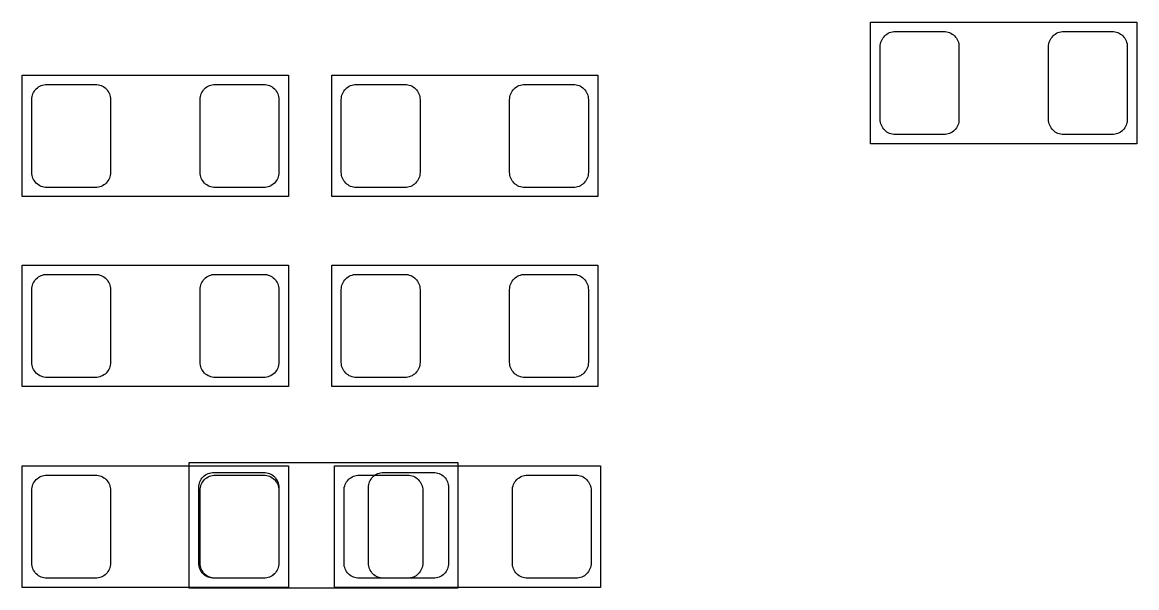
# Model space of a CAD drawing. Extents: x 0 to 143, y 0 to 190.
# Drawn here: x 84.92 to 105.45, y 150.65 to 161.07 of the extents above; entities that cross this region are included whole.
import ezdxf

# ---------------------------------------------------------------- set-up
doc = ezdxf.new("R2010")
doc.units = 0

msp = doc.modelspace()

# ---------------------------------------------------------------- linework, layer by layer
at = {"layer": 'Layer 1', "color": 7}
for points in [[(100.54844, 161.06608), (105.4481, 161.06608)], [(100.54844, 158.82834), (100.54844, 161.06608)], [(105.4481, 161.06608), (105.4481, 158.82834)], [(84.9249, 160.09326), (89.82456, 160.09326)], [(84.9249, 157.85298), (84.9249, 160.09326)], [(89.82456, 160.09326), (89.82456, 157.85298)], [(90.62466, 160.09326), (95.52432, 160.09326)], [(90.62466, 157.85298), (90.62466, 160.09326)], [(95.52432, 160.09326), (95.52432, 157.85298)], [(105.4481, 158.82834), (100.54844, 158.82834)], [(89.82456, 157.85298), (84.9249, 157.85298)], [(95.52432, 157.85298), (90.62466, 157.85298)], [(84.9249, 156.59314), (89.82456, 156.59314)], [(84.9249, 154.35286), (84.9249, 156.59314)], [(89.82456, 156.59314), (89.82456, 154.35286)], [(90.62466, 154.35286), (90.62466, 156.59314)], [(90.62466, 156.59314), (95.52432, 156.59314)], [(95.52432, 156.59314), (95.52432, 154.35286)], [(89.82456, 154.35286), (84.9249, 154.35286)], [(95.52432, 154.35286), (90.62466, 154.35286)], [(92.95384, 152.94824), (87.99322, 152.94824)], [(87.99322, 152.94824), (87.99322, 150.647)], [(92.95384, 150.647), (92.95384, 152.94824)], [(84.9249, 150.65208), (84.9249, 152.89236)], [(84.9249, 152.89236), (89.82456, 152.89236)], [(89.82456, 152.89236), (89.82456, 150.65208)], [(90.67292, 150.65208), (90.67292, 152.89236)], [(90.67292, 152.89236), (95.57258, 152.89236)], [(95.57258, 152.89236), (95.57258, 150.65208)], [(89.82456, 150.65208), (84.9249, 150.65208)], [(87.99322, 150.647), (92.95384, 150.647)], [(95.57258, 150.65208), (90.67292, 150.65208)]]:
    msp.add_lwpolyline(points, dxfattribs=at)
at = {"layer": 'Layer 1', "color": 16}
for points in [[(101.923596, 160.89463), (101.95052, 160.890566), (101.97719, 160.883962), (102.002844, 160.874818), (102.027482, 160.863134), (102.051104, 160.84891), (102.072948, 160.832654), (102.093268, 160.814366), (102.11181, 160.794046), (102.128066, 160.771948), (102.142036, 160.74858), (102.15372, 160.723942), (102.163118, 160.698034), (102.169722, 160.671618), (102.173532, 160.64444), (102.175056, 160.617262), (102.175056, 159.274872), (102.173532, 159.24744), (102.169722, 159.220516), (102.163118, 159.193846), (102.15372, 159.168192), (102.142036, 159.1433), (102.128066, 159.119932), (102.11181, 159.097834), (102.093268, 159.077768), (102.072948, 159.059226), (102.051104, 159.04297), (102.027482, 159.029), (102.002844, 159.017316), (101.97719, 159.007918), (101.95052, 159.001314), (101.923596, 158.99725), (101.896164, 158.99598), (101.003862, 158.99598), (100.97643, 158.99725), (100.949506, 159.001314), (100.922836, 159.007918), (100.897182, 159.017316), (100.87229, 159.029), (100.848922, 159.04297), (100.826824, 159.059226), (100.806758, 159.077768), (100.788216, 159.097834), (100.77196, 159.119932), (100.75799, 159.1433), (100.746306, 159.168192), (100.736908, 159.193846), (100.730304, 159.220516), (100.72624, 159.24744), (100.72497, 159.274872), (100.72497, 160.617262), (100.72624, 160.64444), (100.730304, 160.671618), (100.736908, 160.698034), (100.746306, 160.723942), (100.75799, 160.74858), (100.77196, 160.771948), (100.788216, 160.794046), (100.806758, 160.814366), (100.826824, 160.832654), (100.848922, 160.84891), (100.87229, 160.863134), (100.897182, 160.874818), (100.922836, 160.883962), (100.949506, 160.890566), (100.97643, 160.89463), (101.003862, 160.8959), (101.896164, 160.8959), (101.923596, 160.89463)], [(105.023412, 160.89463), (105.05059, 160.890566), (105.077006, 160.883962), (105.102914, 160.874818), (105.127552, 160.863134), (105.151174, 160.84891), (105.173018, 160.832654), (105.193338, 160.814366), (105.211626, 160.794046), (105.227882, 160.771948), (105.242106, 160.74858), (105.25379, 160.723942), (105.262934, 160.698034), (105.269538, 160.671618), (105.273602, 160.64444), (105.275126, 160.617262), (105.275126, 159.274872), (105.273602, 159.24744), (105.269538, 159.220516), (105.262934, 159.193846), (105.25379, 159.168192), (105.242106, 159.1433), (105.227882, 159.119932), (105.211626, 159.097834), (105.193338, 159.077768), (105.173018, 159.059226), (105.151174, 159.04297), (105.127552, 159.029), (105.102914, 159.017316), (105.077006, 159.007918), (105.05059, 159.001314), (105.023412, 158.99725), (104.996234, 158.99598), (104.103932, 158.99598), (104.0765, 158.99725), (104.049322, 159.001314), (104.022906, 159.007918), (103.997252, 159.017316), (103.97236, 159.029), (103.948992, 159.04297), (103.926894, 159.059226), (103.906574, 159.077768), (103.888286, 159.097834), (103.87203, 159.119932), (103.857806, 159.1433), (103.846122, 159.168192), (103.836978, 159.193846), (103.830374, 159.220516), (103.82631, 159.24744), (103.82504, 159.274872), (103.82504, 160.617262), (103.82631, 160.64444), (103.830374, 160.671618), (103.836978, 160.698034), (103.846122, 160.723942), (103.857806, 160.74858), (103.87203, 160.771948), (103.888286, 160.794046), (103.906574, 160.814366), (103.926894, 160.832654), (103.948992, 160.84891), (103.97236, 160.863134), (103.997252, 160.874818), (104.022906, 160.883962), (104.049322, 160.890566), (104.0765, 160.89463), (104.103932, 160.8959), (104.996234, 160.8959), (105.023412, 160.89463)], [(86.298532, 159.919778), (86.325456, 159.915714), (86.352126, 159.90911), (86.37778, 159.899712), (86.402672, 159.888028), (86.42604, 159.874058), (86.448138, 159.857802), (86.468204, 159.83926), (86.486746, 159.81894), (86.503002, 159.797096), (86.516972, 159.773474), (86.528656, 159.748836), (86.538054, 159.723182), (86.544658, 159.696512), (86.548722, 159.669588), (86.549992, 159.642156), (86.549992, 158.299766), (86.548722, 158.272588), (86.544658, 158.24541), (86.538054, 158.218994), (86.528656, 158.193086), (86.516972, 158.168448), (86.503002, 158.144826), (86.486746, 158.122982), (86.468204, 158.102662), (86.448138, 158.084374), (86.42604, 158.068118), (86.402672, 158.053894), (86.37778, 158.04221), (86.352126, 158.033066), (86.325456, 158.026462), (86.298532, 158.022398), (86.2711, 158.020874), (85.378798, 158.020874), (85.35162, 158.022398), (85.324442, 158.026462), (85.298026, 158.033066), (85.272118, 158.04221), (85.24748, 158.053894), (85.223858, 158.068118), (85.202014, 158.084374), (85.181694, 158.102662), (85.163406, 158.122982), (85.146896, 158.144826), (85.132926, 158.168448), (85.121242, 158.193086), (85.112098, 158.218994), (85.10524, 158.24541), (85.10143, 158.272588), (85.099906, 158.299766), (85.099906, 159.642156), (85.10143, 159.669588), (85.10524, 159.696512), (85.112098, 159.723182), (85.121242, 159.748836), (85.132926, 159.773474), (85.146896, 159.797096), (85.163406, 159.81894), (85.181694, 159.83926), (85.202014, 159.857802), (85.223858, 159.874058), (85.24748, 159.888028), (85.272118, 159.899712), (85.298026, 159.90911), (85.324442, 159.915714), (85.35162, 159.919778), (85.378798, 159.921048), (86.2711, 159.921048), (86.298532, 159.919778)], [(89.398602, 159.919778), (89.425526, 159.915714), (89.452196, 159.90911), (89.47785, 159.899712), (89.502488, 159.888028), (89.52611, 159.874058), (89.547954, 159.857802), (89.568274, 159.83926), (89.586816, 159.81894), (89.603072, 159.797096), (89.617042, 159.773474), (89.628726, 159.748836), (89.63787, 159.723182), (89.644728, 159.696512), (89.648538, 159.669588), (89.650062, 159.642156), (89.650062, 158.299766), (89.648538, 158.272588), (89.644728, 158.24541), (89.63787, 158.218994), (89.628726, 158.193086), (89.617042, 158.168448), (89.603072, 158.144826), (89.586816, 158.122982), (89.568274, 158.102662), (89.547954, 158.084374), (89.52611, 158.068118), (89.502488, 158.053894), (89.47785, 158.04221), (89.452196, 158.033066), (89.425526, 158.026462), (89.398602, 158.022398), (89.37117, 158.020874), (88.478868, 158.020874), (88.451436, 158.022398), (88.424512, 158.026462), (88.397842, 158.033066), (88.372188, 158.04221), (88.347296, 158.053894), (88.323928, 158.068118), (88.30183, 158.084374), (88.281764, 158.102662), (88.263222, 158.122982), (88.246966, 158.144826), (88.232996, 158.168448), (88.221312, 158.193086), (88.211914, 158.218994), (88.20531, 158.24541), (88.201246, 158.272588), (88.199976, 158.299766), (88.199976, 159.642156), (88.201246, 159.669588), (88.20531, 159.696512), (88.211914, 159.723182), (88.221312, 159.748836), (88.232996, 159.773474), (88.246966, 159.797096), (88.263222, 159.81894), (88.281764, 159.83926), (88.30183, 159.857802), (88.323928, 159.874058), (88.347296, 159.888028), (88.372188, 159.899712), (88.397842, 159.90911), (88.424512, 159.915714), (88.451436, 159.919778), (88.478868, 159.921048), (89.37117, 159.921048), (89.398602, 159.919778)], [(91.998546, 159.919778), (92.02547, 159.915714), (92.05214, 159.90911), (92.077794, 159.899712), (92.102686, 159.888028), (92.126054, 159.874058), (92.148152, 159.857802), (92.168218, 159.83926), (92.18676, 159.81894), (92.203016, 159.797096), (92.216986, 159.773474), (92.22867, 159.748836), (92.238068, 159.723182), (92.244672, 159.696512), (92.248736, 159.669588), (92.250006, 159.642156), (92.250006, 158.299766), (92.248736, 158.272588), (92.244672, 158.24541), (92.238068, 158.218994), (92.22867, 158.193086), (92.216986, 158.168448), (92.203016, 158.144826), (92.18676, 158.122982), (92.168218, 158.102662), (92.148152, 158.084374), (92.126054, 158.068118), (92.102686, 158.053894), (92.077794, 158.04221), (92.05214, 158.033066), (92.02547, 158.026462), (91.998546, 158.022398), (91.971114, 158.020874), (91.078812, 158.020874), (91.051634, 158.022398), (91.024456, 158.026462), (90.997786, 158.033066), (90.972132, 158.04221), (90.947494, 158.053894), (90.923872, 158.068118), (90.902028, 158.084374), (90.881708, 158.102662), (90.86342, 158.122982), (90.84691, 158.144826), (90.83294, 158.168448), (90.821256, 158.193086), (90.812112, 158.218994), (90.805254, 158.24541), (90.801444, 158.272588), (90.79992, 158.299766), (90.79992, 159.642156), (90.801444, 159.669588), (90.805254, 159.696512), (90.812112, 159.723182), (90.821256, 159.748836), (90.83294, 159.773474), (90.84691, 159.797096), (90.86342, 159.81894), (90.881708, 159.83926), (90.902028, 159.857802), (90.923872, 159.874058), (90.947494, 159.888028), (90.972132, 159.899712), (90.997786, 159.90911), (91.024456, 159.915714), (91.051634, 159.919778), (91.078812, 159.921048), (91.971114, 159.921048), (91.998546, 159.919778)], [(95.098362, 159.919778), (95.12554, 159.915714), (95.15221, 159.90911), (95.177864, 159.899712), (95.202502, 159.888028), (95.226124, 159.874058), (95.247968, 159.857802), (95.268288, 159.83926), (95.28683, 159.81894), (95.303086, 159.797096), (95.317056, 159.773474), (95.32874, 159.748836), (95.337884, 159.723182), (95.344742, 159.696512), (95.348552, 159.669588), (95.350076, 159.642156), (95.350076, 158.299766), (95.348552, 158.272588), (95.344742, 158.24541), (95.337884, 158.218994), (95.32874, 158.193086), (95.317056, 158.168448), (95.303086, 158.144826), (95.28683, 158.122982), (95.268288, 158.102662), (95.247968, 158.084374), (95.226124, 158.068118), (95.202502, 158.053894), (95.177864, 158.04221), (95.15221, 158.033066), (95.12554, 158.026462), (95.098362, 158.022398), (95.071184, 158.020874), (94.178882, 158.020874), (94.15145, 158.022398), (94.124526, 158.026462), (94.097856, 158.033066), (94.072202, 158.04221), (94.04731, 158.053894), (94.023942, 158.068118), (94.001844, 158.084374), (93.981778, 158.102662), (93.963236, 158.122982), (93.94698, 158.144826), (93.93301, 158.168448), (93.921326, 158.193086), (93.911928, 158.218994), (93.905324, 158.24541), (93.90126, 158.272588), (93.89999, 158.299766), (93.89999, 159.642156), (93.90126, 159.669588), (93.905324, 159.696512), (93.911928, 159.723182), (93.921326, 159.748836), (93.93301, 159.773474), (93.94698, 159.797096), (93.963236, 159.81894), (93.981778, 159.83926), (94.001844, 159.857802), (94.023942, 159.874058), (94.04731, 159.888028), (94.072202, 159.899712), (94.097856, 159.90911), (94.124526, 159.915714), (94.15145, 159.919778), (94.178882, 159.921048), (95.071184, 159.921048), (95.098362, 159.919778)], [(86.298532, 156.419658), (86.325456, 156.415594), (86.352126, 156.40899), (86.37778, 156.399846), (86.402672, 156.388162), (86.42604, 156.373938), (86.448138, 156.357682), (86.468204, 156.339394), (86.486746, 156.319074), (86.503002, 156.296976), (86.516972, 156.273608), (86.528656, 156.24897), (86.538054, 156.223062), (86.544658, 156.196646), (86.548722, 156.169468), (86.549992, 156.142036), (86.549992, 154.7999), (86.548722, 154.772468), (86.544658, 154.745544), (86.538054, 154.718874), (86.528656, 154.69322), (86.516972, 154.668328), (86.503002, 154.64496), (86.486746, 154.622862), (86.468204, 154.602796), (86.448138, 154.584254), (86.42604, 154.567998), (86.402672, 154.554028), (86.37778, 154.542344), (86.352126, 154.532946), (86.325456, 154.526342), (86.298532, 154.522278), (86.2711, 154.521008), (85.378798, 154.521008), (85.35162, 154.522278), (85.324442, 154.526342), (85.298026, 154.532946), (85.272118, 154.542344), (85.24748, 154.554028), (85.223858, 154.567998), (85.202014, 154.584254), (85.181694, 154.602796), (85.163406, 154.622862), (85.146896, 154.64496), (85.132926, 154.668328), (85.121242, 154.69322), (85.112098, 154.718874), (85.10524, 154.745544), (85.10143, 154.772468), (85.099906, 154.7999), (85.099906, 156.142036), (85.10143, 156.169468), (85.10524, 156.196646), (85.112098, 156.223062), (85.121242, 156.24897), (85.132926, 156.273608), (85.146896, 156.296976), (85.163406, 156.319074), (85.181694, 156.339394), (85.202014, 156.357682), (85.223858, 156.373938), (85.24748, 156.388162), (85.272118, 156.399846), (85.298026, 156.40899), (85.324442, 156.415594), (85.35162, 156.419658), (85.378798, 156.420928), (86.2711, 156.420928), (86.298532, 156.419658)], [(89.398602, 156.419658), (89.425526, 156.415594), (89.452196, 156.40899), (89.47785, 156.399846), (89.502488, 156.388162), (89.52611, 156.373938), (89.547954, 156.357682), (89.568274, 156.339394), (89.586816, 156.319074), (89.603072, 156.296976), (89.617042, 156.273608), (89.628726, 156.24897), (89.63787, 156.223062), (89.644728, 156.196646), (89.648538, 156.169468), (89.650062, 156.142036), (89.650062, 154.7999), (89.648538, 154.772468), (89.644728, 154.745544), (89.63787, 154.718874), (89.628726, 154.69322), (89.617042, 154.668328), (89.603072, 154.64496), (89.586816, 154.622862), (89.568274, 154.602796), (89.547954, 154.584254), (89.52611, 154.567998), (89.502488, 154.554028), (89.47785, 154.542344), (89.452196, 154.532946), (89.425526, 154.526342), (89.398602, 154.522278), (89.37117, 154.521008), (88.478868, 154.521008), (88.451436, 154.522278), (88.424512, 154.526342), (88.397842, 154.532946), (88.372188, 154.542344), (88.347296, 154.554028), (88.323928, 154.567998), (88.30183, 154.584254), (88.281764, 154.602796), (88.263222, 154.622862), (88.246966, 154.64496), (88.232996, 154.668328), (88.221312, 154.69322), (88.211914, 154.718874), (88.20531, 154.745544), (88.201246, 154.772468), (88.199976, 154.7999), (88.199976, 156.142036), (88.201246, 156.169468), (88.20531, 156.196646), (88.211914, 156.223062), (88.221312, 156.24897), (88.232996, 156.273608), (88.246966, 156.296976), (88.263222, 156.319074), (88.281764, 156.339394), (88.30183, 156.357682), (88.323928, 156.373938), (88.347296, 156.388162), (88.372188, 156.399846), (88.397842, 156.40899), (88.424512, 156.415594), (88.451436, 156.419658), (88.478868, 156.420928), (89.37117, 156.420928), (89.398602, 156.419658)], [(91.998546, 156.419658), (92.02547, 156.415594), (92.05214, 156.40899), (92.077794, 156.399846), (92.102686, 156.388162), (92.126054, 156.373938), (92.148152, 156.357682), (92.168218, 156.339394), (92.18676, 156.319074), (92.203016, 156.296976), (92.216986, 156.273608), (92.22867, 156.24897), (92.238068, 156.223062), (92.244672, 156.196646), (92.248736, 156.169468), (92.250006, 156.142036), (92.250006, 154.7999), (92.248736, 154.772468), (92.244672, 154.745544), (92.238068, 154.718874), (92.22867, 154.69322), (92.216986, 154.668328), (92.203016, 154.64496), (92.18676, 154.622862), (92.168218, 154.602796), (92.148152, 154.584254), (92.126054, 154.567998), (92.102686, 154.554028), (92.077794, 154.542344), (92.05214, 154.532946), (92.02547, 154.526342), (91.998546, 154.522278), (91.971114, 154.521008), (91.078812, 154.521008), (91.051634, 154.522278), (91.024456, 154.526342), (90.997786, 154.532946), (90.972132, 154.542344), (90.947494, 154.554028), (90.923872, 154.567998), (90.902028, 154.584254), (90.881708, 154.602796), (90.86342, 154.622862), (90.84691, 154.64496), (90.83294, 154.668328), (90.821256, 154.69322), (90.812112, 154.718874), (90.805254, 154.745544), (90.801444, 154.772468), (90.79992, 154.7999), (90.79992, 156.142036), (90.801444, 156.169468), (90.805254, 156.196646), (90.812112, 156.223062), (90.821256, 156.24897), (90.83294, 156.273608), (90.84691, 156.296976), (90.86342, 156.319074), (90.881708, 156.339394), (90.902028, 156.357682), (90.923872, 156.373938), (90.947494, 156.388162), (90.972132, 156.399846), (90.997786, 156.40899), (91.024456, 156.415594), (91.051634, 156.419658), (91.078812, 156.420928), (91.971114, 156.420928), (91.998546, 156.419658)], [(95.098362, 156.419658), (95.12554, 156.415594), (95.15221, 156.40899), (95.177864, 156.399846), (95.202502, 156.388162), (95.226124, 156.373938), (95.247968, 156.357682), (95.268288, 156.339394), (95.28683, 156.319074), (95.303086, 156.296976), (95.317056, 156.273608), (95.32874, 156.24897), (95.337884, 156.223062), (95.344742, 156.196646), (95.348552, 156.169468), (95.350076, 156.142036), (95.350076, 154.7999), (95.348552, 154.772468), (95.344742, 154.745544), (95.337884, 154.718874), (95.32874, 154.69322), (95.317056, 154.668328), (95.303086, 154.64496), (95.28683, 154.622862), (95.268288, 154.602796), (95.247968, 154.584254), (95.226124, 154.567998), (95.202502, 154.554028), (95.177864, 154.542344), (95.15221, 154.532946), (95.12554, 154.526342), (95.098362, 154.522278), (95.071184, 154.521008), (94.178882, 154.521008), (94.15145, 154.522278), (94.124526, 154.526342), (94.097856, 154.532946), (94.072202, 154.542344), (94.04731, 154.554028), (94.023942, 154.567998), (94.001844, 154.584254), (93.981778, 154.602796), (93.963236, 154.622862), (93.94698, 154.64496), (93.93301, 154.668328), (93.921326, 154.69322), (93.911928, 154.718874), (93.905324, 154.745544), (93.90126, 154.772468), (93.89999, 154.7999), (93.89999, 156.142036), (93.90126, 156.169468), (93.905324, 156.196646), (93.911928, 156.223062), (93.921326, 156.24897), (93.93301, 156.273608), (93.94698, 156.296976), (93.963236, 156.319074), (93.981778, 156.339394), (94.001844, 156.357682), (94.023942, 156.373938), (94.04731, 156.388162), (94.072202, 156.399846), (94.097856, 156.40899), (94.124526, 156.415594), (94.15145, 156.419658), (94.178882, 156.420928), (95.071184, 156.420928), (95.098362, 156.419658)], [(86.298532, 152.71964), (86.325456, 152.715576), (86.352126, 152.708972), (86.37778, 152.699828), (86.402672, 152.688144), (86.42604, 152.67392), (86.448138, 152.657664), (86.468204, 152.639376), (86.486746, 152.619056), (86.503002, 152.596958), (86.516972, 152.57359), (86.528656, 152.548952), (86.538054, 152.523044), (86.544658, 152.496628), (86.548722, 152.46945), (86.549992, 152.442272), (86.549992, 151.099882), (86.548722, 151.07245), (86.544658, 151.045526), (86.538054, 151.018856), (86.528656, 150.993202), (86.516972, 150.96831), (86.503002, 150.944942), (86.486746, 150.922844), (86.468204, 150.902778), (86.448138, 150.884236), (86.42604, 150.86798), (86.402672, 150.85401), (86.37778, 150.842326), (86.352126, 150.832928), (86.325456, 150.826324), (86.298532, 150.82226), (86.2711, 150.82099), (85.378798, 150.82099), (85.35162, 150.82226), (85.324442, 150.826324), (85.298026, 150.832928), (85.272118, 150.842326), (85.24748, 150.85401), (85.223858, 150.86798), (85.202014, 150.884236), (85.181694, 150.902778), (85.163406, 150.922844), (85.146896, 150.944942), (85.132926, 150.96831), (85.121242, 150.993202), (85.112098, 151.018856), (85.10524, 151.045526), (85.10143, 151.07245), (85.099906, 151.099882), (85.099906, 152.442272), (85.10143, 152.46945), (85.10524, 152.496628), (85.112098, 152.523044), (85.121242, 152.548952), (85.132926, 152.57359), (85.146896, 152.596958), (85.163406, 152.619056), (85.181694, 152.639376), (85.202014, 152.657664), (85.223858, 152.67392), (85.24748, 152.688144), (85.272118, 152.699828), (85.298026, 152.708972), (85.324442, 152.715576), (85.35162, 152.71964), (85.378798, 152.72091), (86.2711, 152.72091), (86.298532, 152.71964)], [(89.398602, 152.71964), (89.425526, 152.715576), (89.452196, 152.708972), (89.47785, 152.699828), (89.502488, 152.688144), (89.52611, 152.67392), (89.547954, 152.657664), (89.568274, 152.639376), (89.586816, 152.619056), (89.603072, 152.596958), (89.617042, 152.57359), (89.628726, 152.548952), (89.63787, 152.523044), (89.644728, 152.496628), (89.648538, 152.46945), (89.650062, 152.442272), (89.650062, 151.099882), (89.648538, 151.07245), (89.644728, 151.045526), (89.63787, 151.018856), (89.628726, 150.993202), (89.617042, 150.96831), (89.603072, 150.944942), (89.586816, 150.922844), (89.568274, 150.902778), (89.547954, 150.884236), (89.52611, 150.86798), (89.502488, 150.85401), (89.47785, 150.842326), (89.452196, 150.832928), (89.425526, 150.826324), (89.398602, 150.82226), (89.37117, 150.82099), (88.478868, 150.82099), (88.451436, 150.82226), (88.424512, 150.826324), (88.397842, 150.832928), (88.372188, 150.842326), (88.347296, 150.85401), (88.323928, 150.86798), (88.30183, 150.884236), (88.281764, 150.902778), (88.263222, 150.922844), (88.246966, 150.944942), (88.232996, 150.96831), (88.221312, 150.993202), (88.211914, 151.018856), (88.20531, 151.045526), (88.201246, 151.07245), (88.199976, 151.099882), (88.199976, 152.442272), (88.201246, 152.46945), (88.20531, 152.496628), (88.211914, 152.523044), (88.221312, 152.548952), (88.232996, 152.57359), (88.246966, 152.596958), (88.263222, 152.619056), (88.281764, 152.639376), (88.30183, 152.657664), (88.323928, 152.67392), (88.347296, 152.688144), (88.372188, 152.699828), (88.397842, 152.708972), (88.424512, 152.715576), (88.451436, 152.71964), (88.478868, 152.72091), (89.37117, 152.72091), (89.398602, 152.71964)], [(92.048584, 152.71964), (92.075508, 152.715576), (92.102178, 152.708972), (92.127832, 152.699828), (92.152724, 152.688144), (92.176092, 152.67392), (92.197936, 152.657664), (92.218256, 152.639376), (92.236798, 152.619056), (92.253054, 152.596958), (92.267024, 152.57359), (92.278708, 152.548952), (92.288106, 152.523044), (92.29471, 152.496628), (92.298774, 152.46945), (92.300044, 152.442272), (92.300044, 151.099882), (92.298774, 151.07245), (92.29471, 151.045526), (92.288106, 151.018856), (92.278708, 150.993202), (92.267024, 150.96831), (92.253054, 150.944942), (92.236798, 150.922844), (92.218256, 150.902778), (92.197936, 150.884236), (92.176092, 150.86798), (92.152724, 150.85401), (92.127832, 150.842326), (92.102178, 150.832928), (92.075508, 150.826324), (92.048584, 150.82226), (92.021152, 150.82099), (91.12885, 150.82099), (91.101418, 150.82226), (91.074494, 150.826324), (91.047824, 150.832928), (91.02217, 150.842326), (90.997278, 150.85401), (90.97391, 150.86798), (90.952066, 150.884236), (90.931746, 150.902778), (90.913204, 150.922844), (90.896948, 150.944942), (90.882978, 150.96831), (90.871294, 150.993202), (90.861896, 151.018856), (90.855292, 151.045526), (90.851228, 151.07245), (90.849958, 151.099882), (90.849958, 152.442272), (90.851228, 152.46945), (90.855292, 152.496628), (90.861896, 152.523044), (90.871294, 152.548952), (90.882978, 152.57359), (90.896948, 152.596958), (90.913204, 152.619056), (90.931746, 152.639376), (90.952066, 152.657664), (90.97391, 152.67392), (90.997278, 152.688144), (91.02217, 152.699828), (91.047824, 152.708972), (91.074494, 152.715576), (91.101418, 152.71964), (91.12885, 152.72091), (92.021152, 152.72091), (92.048584, 152.71964)], [(95.1484, 152.71964), (95.175578, 152.715576), (95.201994, 152.708972), (95.227902, 152.699828), (95.25254, 152.688144), (95.276162, 152.67392), (95.298006, 152.657664), (95.318326, 152.639376), (95.336614, 152.619056), (95.353124, 152.596958), (95.367094, 152.57359), (95.378778, 152.548952), (95.387922, 152.523044), (95.394526, 152.496628), (95.39859, 152.46945), (95.400114, 152.442272), (95.400114, 151.099882), (95.39859, 151.07245), (95.394526, 151.045526), (95.387922, 151.018856), (95.378778, 150.993202), (95.367094, 150.96831), (95.353124, 150.944942), (95.336614, 150.922844), (95.318326, 150.902778), (95.298006, 150.884236), (95.276162, 150.86798), (95.25254, 150.85401), (95.227902, 150.842326), (95.201994, 150.832928), (95.175578, 150.826324), (95.1484, 150.82226), (95.121222, 150.82099), (94.22892, 150.82099), (94.201488, 150.82226), (94.174564, 150.826324), (94.147894, 150.832928), (94.12224, 150.842326), (94.097348, 150.85401), (94.07398, 150.86798), (94.051882, 150.884236), (94.031562, 150.902778), (94.013274, 150.922844), (93.997018, 150.944942), (93.983048, 150.96831), (93.97111, 150.993202), (93.961966, 151.018856), (93.955362, 151.045526), (93.951298, 151.07245), (93.950028, 151.099882), (93.950028, 152.442272), (93.951298, 152.46945), (93.955362, 152.496628), (93.961966, 152.523044), (93.97111, 152.548952), (93.983048, 152.57359), (93.997018, 152.596958), (94.013274, 152.619056), (94.031562, 152.639376), (94.051882, 152.657664), (94.07398, 152.67392), (94.097348, 152.688144), (94.12224, 152.699828), (94.147894, 152.708972), (94.174564, 152.715576), (94.201488, 152.71964), (94.22892, 152.72091), (95.121222, 152.72091), (95.1484, 152.71964)]]:
    msp.add_lwpolyline(points, close=True, dxfattribs=at)
at = {"layer": 'Layer 1', "color": 96}
for points in [[(89.398856, 152.769678), (89.426034, 152.765614), (89.45245, 152.75901), (89.478104, 152.749866), (89.502996, 152.738182), (89.526364, 152.724212), (89.548208, 152.707956), (89.568528, 152.689414), (89.586816, 152.669348), (89.603072, 152.64725), (89.617042, 152.623882), (89.628726, 152.599244), (89.638124, 152.57359), (89.644728, 152.54692), (89.648538, 152.519996), (89.650062, 152.492818), (89.650062, 151.099374), (89.648538, 151.071942), (89.644728, 151.045018), (89.638124, 151.018602), (89.628726, 150.992694), (89.617042, 150.968056), (89.603072, 150.944688), (89.586816, 150.922844), (89.568528, 150.902524), (89.548208, 150.884236), (89.526364, 150.86798), (89.502996, 150.853756), (89.478104, 150.842072), (89.45245, 150.832928), (89.426034, 150.826324), (89.398856, 150.82226), (89.371678, 150.82099), (88.453214, 150.82099), (88.426036, 150.82226), (88.399112, 150.826324), (88.372442, 150.832928), (88.346788, 150.842072), (88.32215, 150.853756), (88.298782, 150.86798), (88.276684, 150.884236), (88.256618, 150.902524), (88.238076, 150.922844), (88.22182, 150.944688), (88.20785, 150.968056), (88.196166, 150.992694), (88.187022, 151.018602), (88.180418, 151.045018), (88.176354, 151.071942), (88.175084, 151.099374), (88.175084, 152.492818), (88.176354, 152.519996), (88.180418, 152.54692), (88.187022, 152.57359), (88.196166, 152.599244), (88.20785, 152.623882), (88.22182, 152.64725), (88.238076, 152.669348), (88.256618, 152.689414), (88.276684, 152.707956), (88.298782, 152.724212), (88.32215, 152.738182), (88.346788, 152.749866), (88.372442, 152.75901), (88.399112, 152.765614), (88.426036, 152.769678), (88.453214, 152.770948), (89.371678, 152.770948), (89.398856, 152.769678)], [(92.524072, 152.769678), (92.550996, 152.765614), (92.577412, 152.75901), (92.60332, 152.749866), (92.627958, 152.738182), (92.651326, 152.724212), (92.67317, 152.707956), (92.69349, 152.689414), (92.711778, 152.669348), (92.728034, 152.64725), (92.742258, 152.623882), (92.753942, 152.599244), (92.763086, 152.57359), (92.76969, 152.54692), (92.773754, 152.519996), (92.775024, 152.492818), (92.775024, 151.099374), (92.773754, 151.071942), (92.76969, 151.045018), (92.763086, 151.018602), (92.753942, 150.992694), (92.742258, 150.968056), (92.728034, 150.944688), (92.711778, 150.922844), (92.69349, 150.902524), (92.67317, 150.884236), (92.651326, 150.86798), (92.627958, 150.853756), (92.60332, 150.842072), (92.577412, 150.832928), (92.550996, 150.826324), (92.524072, 150.82226), (92.49664, 150.82099), (91.578176, 150.82099), (91.550998, 150.82226), (91.524074, 150.826324), (91.497404, 150.832928), (91.47175, 150.842072), (91.447112, 150.853756), (91.423744, 150.86798), (91.401646, 150.884236), (91.38158, 150.902524), (91.363292, 150.922844), (91.346782, 150.944688), (91.332812, 150.968056), (91.321128, 150.992694), (91.311984, 151.018602), (91.30538, 151.045018), (91.301316, 151.071942), (91.300046, 151.099374), (91.300046, 152.492818), (91.301316, 152.519996), (91.30538, 152.54692), (91.311984, 152.57359), (91.321128, 152.599244), (91.332812, 152.623882), (91.346782, 152.64725), (91.363292, 152.669348), (91.38158, 152.689414), (91.401646, 152.707956), (91.423744, 152.724212), (91.447112, 152.738182), (91.47175, 152.749866), (91.497404, 152.75901), (91.524074, 152.765614), (91.550998, 152.769678), (91.578176, 152.770948), (92.49664, 152.770948), (92.524072, 152.769678)]]:
    msp.add_lwpolyline(points, close=True, dxfattribs=at)

doc.saveas('drawing.dxf')
